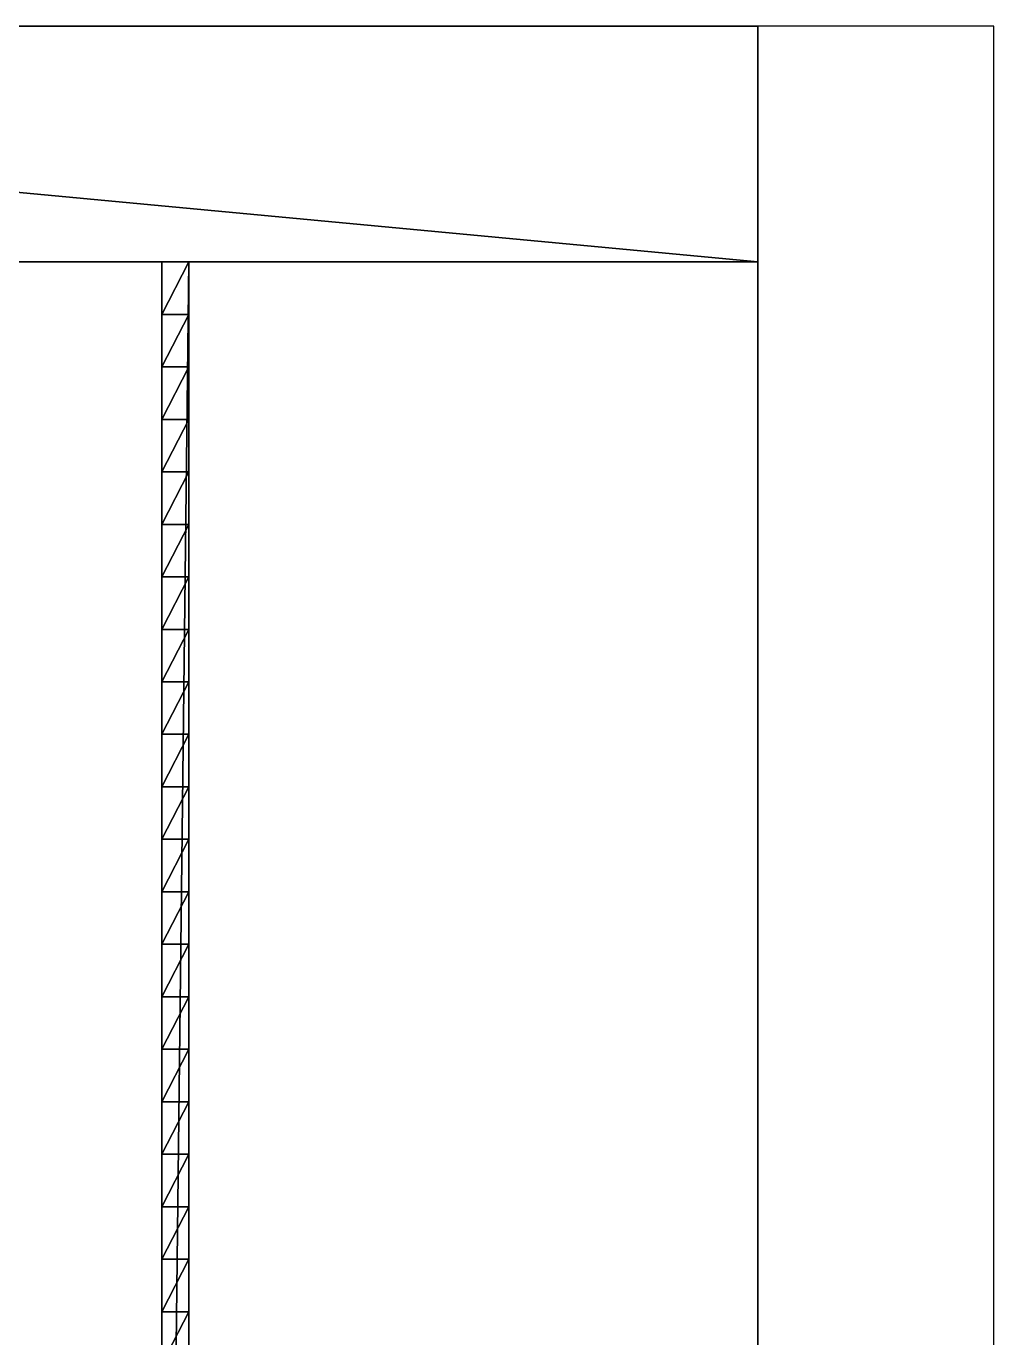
# Model space of a CAD drawing. Extents: x -275 to 275, y -480 to 0.
# Drawn here: x 96.5 to 275, y -242.1 to 0 of the extents above; entities that cross this region are included whole.
import ezdxf

# ---------------------------------------------------------------- set-up
doc = ezdxf.new("R2010")
doc.units = 0
doc.layers.get('0').update_dxf_attribs({"linetype": 'CONTINUOUS'})
doc.layers.add('BRANCO', color=7, linetype='CONTINUOUS')

msp = doc.modelspace()

# ---------------------------------------------------------------- linework, layer by layer
at = {"linetype": 'CONTINUOUS'}
msp.add_3dface([(231.523, 0), (231.523, -470), (275.023, -470), (275.023, 0)], dxfattribs=at)
at = {"layer": 'BRANCO'}
for points in [[(231.523, -43.5), (-231.523, 0), (-231.6568, -43.5), (231.523, -43.5)], [(231.523, 0), (-231.523, 0), (231.523, -43.5), (231.523, 0)], [(-231.523, 0), (231.523, 0), (231.523, -43.5), (-231.523, 0)], [(-231.523, 0), (231.523, -43.5), (-231.5191, -43.5), (-231.523, 0)], [(-231.6568, -43.5), (-231.6568, -43.5, -74), (231.523, -43.5, -74), (-231.6568, -43.5)], [(-231.6568, -43.5), (231.523, -43.5, -74), (231.523, -43.5), (-231.6568, -43.5)], [(-231.4779, -43.5, -74), (-231.4779, -470, -74), (231.523, -470, -74), (-231.4779, -43.5, -74)], [(-231.4779, -43.5, -74), (231.523, -470, -74), (231.523, -43.5, -74), (-231.4779, -43.5, -74)], [(121.523, -53.19, -21.84065), (121.523, -43.5, -23.99706), (121.523, -53.19, -73.99706), (121.523, -53.19, -21.84065)], [(121.523, -53.19, -73.99706), (121.523, -43.5, -23.99706), (121.523, -43.5, -73.99706), (121.523, -53.19, -73.99706)], [(126.523, -43.5, -23.99706), (121.523, -43.5, -23.99706), (121.523, -43.5, -73.99706), (126.523, -43.5, -23.99706)], [(126.523, -43.5, -23.99706), (121.523, -43.5, -73.99706), (126.523, -43.5, -73.99706), (126.523, -43.5, -23.99706)], [(126.523, -43.5, -23.99706), (121.523, -43.5, -23.99706), (121.523, -53.19, -21.84065), (126.523, -43.5, -23.99706)], [(126.523, -43.5, -23.99706), (121.523, -53.19, -21.84065), (126.523, -53.19, -21.84065), (126.523, -43.5, -23.99706)], [(121.523, -470, -73.99706), (126.523, -470, -73.99706), (126.523, -43.5, -73.99706), (121.523, -470, -73.99706)], [(121.523, -470, -73.99706), (126.523, -43.5, -73.99706), (121.523, -43.5, -73.99706), (121.523, -470, -73.99706)], [(126.523, -43.5, -23.99706), (126.523, -53.19, -21.84065), (126.523, -53.19, -73.99706), (126.523, -43.5, -23.99706)], [(126.523, -43.5, -23.99706), (126.523, -53.19, -73.99706), (126.523, -43.5, -73.99706), (126.523, -43.5, -23.99706)], [(231.523, -470), (231.523, -43.5), (231.523, -470, -74), (231.523, -470)], [(231.523, -470, -74), (231.523, -43.5), (231.523, -43.5, -74), (231.523, -470, -74)], [(121.523, -62.88, -19.78912), (121.523, -53.19, -21.84065), (121.523, -62.88, -73.99706), (121.523, -62.88, -19.78912)], [(121.523, -62.88, -73.99706), (121.523, -53.19, -21.84065), (121.523, -53.19, -73.99706), (121.523, -62.88, -73.99706)], [(126.523, -53.19, -21.84065), (121.523, -53.19, -21.84065), (121.523, -62.88, -19.78912), (126.523, -53.19, -21.84065)], [(126.523, -53.19, -21.84065), (121.523, -62.88, -19.78912), (126.523, -62.88, -19.78912), (126.523, -53.19, -21.84065)], [(126.523, -53.19, -21.84065), (126.523, -62.88, -19.78912), (126.523, -62.88, -73.99706), (126.523, -53.19, -21.84065)], [(126.523, -53.19, -21.84065), (126.523, -62.88, -73.99706), (126.523, -53.19, -73.99706), (126.523, -53.19, -21.84065)], [(121.523, -72.57, -17.84177), (121.523, -62.88, -19.78912), (121.523, -72.57, -73.99706), (121.523, -72.57, -17.84177)], [(121.523, -72.57, -73.99706), (121.523, -62.88, -19.78912), (121.523, -62.88, -73.99706), (121.523, -72.57, -73.99706)], [(126.523, -62.88, -19.78912), (121.523, -62.88, -19.78912), (121.523, -72.57, -17.84177), (126.523, -62.88, -19.78912)], [(126.523, -62.88, -19.78912), (121.523, -72.57, -17.84177), (126.523, -72.57, -17.84177), (126.523, -62.88, -19.78912)], [(126.523, -62.88, -19.78912), (126.523, -72.57, -17.84177), (126.523, -72.57, -73.99706), (126.523, -62.88, -19.78912)], [(126.523, -62.88, -19.78912), (126.523, -72.57, -73.99706), (126.523, -62.88, -73.99706), (126.523, -62.88, -19.78912)], [(121.523, -82.26, -15.99797), (121.523, -72.57, -17.84177), (121.523, -82.26, -73.99706), (121.523, -82.26, -15.99797)], [(121.523, -82.26, -73.99706), (121.523, -72.57, -17.84177), (121.523, -72.57, -73.99706), (121.523, -82.26, -73.99706)], [(126.523, -72.57, -17.84177), (121.523, -72.57, -17.84177), (121.523, -82.26, -15.99797), (126.523, -72.57, -17.84177)], [(126.523, -72.57, -17.84177), (121.523, -82.26, -15.99797), (126.523, -82.26, -15.99797), (126.523, -72.57, -17.84177)], [(126.523, -72.57, -17.84177), (126.523, -82.26, -15.99797), (126.523, -82.26, -73.99706), (126.523, -72.57, -17.84177)], [(126.523, -72.57, -17.84177), (126.523, -82.26, -73.99706), (126.523, -72.57, -73.99706), (126.523, -72.57, -17.84177)], [(121.523, -91.95, -14.2571), (121.523, -82.26, -15.99797), (121.523, -91.95, -73.99706), (121.523, -91.95, -14.2571)], [(121.523, -91.95, -73.99706), (121.523, -82.26, -15.99797), (121.523, -82.26, -73.99706), (121.523, -91.95, -73.99706)], [(126.523, -82.26, -15.99797), (121.523, -82.26, -15.99797), (121.523, -91.95, -14.2571), (126.523, -82.26, -15.99797)], [(126.523, -82.26, -15.99797), (121.523, -91.95, -14.2571), (126.523, -91.95, -14.2571), (126.523, -82.26, -15.99797)], [(126.523, -82.26, -15.99797), (126.523, -91.95, -14.2571), (126.523, -91.95, -73.99706), (126.523, -82.26, -15.99797)], [(126.523, -82.26, -15.99797), (126.523, -91.95, -73.99706), (126.523, -82.26, -73.99706), (126.523, -82.26, -15.99797)], [(121.523, -101.64, -12.6186), (121.523, -91.95, -14.2571), (121.523, -101.64, -73.99706), (121.523, -101.64, -12.6186)], [(121.523, -101.64, -73.99706), (121.523, -91.95, -14.2571), (121.523, -91.95, -73.99706), (121.523, -101.64, -73.99706)], [(126.523, -91.95, -14.2571), (121.523, -91.95, -14.2571), (121.523, -101.64, -12.6186), (126.523, -91.95, -14.2571)], [(126.523, -91.95, -14.2571), (121.523, -101.64, -12.6186), (126.523, -101.64, -12.6186), (126.523, -91.95, -14.2571)], [(126.523, -91.95, -14.2571), (126.523, -101.64, -12.6186), (126.523, -101.64, -73.99706), (126.523, -91.95, -14.2571)], [(126.523, -91.95, -14.2571), (126.523, -101.64, -73.99706), (126.523, -91.95, -73.99706), (126.523, -91.95, -14.2571)], [(121.523, -111.33, -11.08195), (121.523, -101.64, -12.6186), (121.523, -111.33, -73.99706), (121.523, -111.33, -11.08195)], [(121.523, -111.33, -73.99706), (121.523, -101.64, -12.6186), (121.523, -101.64, -73.99706), (121.523, -111.33, -73.99706)], [(126.523, -101.64, -12.6186), (121.523, -101.64, -12.6186), (121.523, -111.33, -11.08195), (126.523, -101.64, -12.6186)], [(126.523, -101.64, -12.6186), (121.523, -111.33, -11.08195), (126.523, -111.33, -11.08195), (126.523, -101.64, -12.6186)], [(126.523, -101.64, -12.6186), (126.523, -111.33, -11.08195), (126.523, -111.33, -73.99706), (126.523, -101.64, -12.6186)], [(126.523, -101.64, -12.6186), (126.523, -111.33, -73.99706), (126.523, -101.64, -73.99706), (126.523, -101.64, -12.6186)], [(121.523, -121.02, -9.64663), (121.523, -111.33, -11.08195), (121.523, -121.02, -73.99706), (121.523, -121.02, -9.64663)], [(121.523, -121.02, -73.99706), (121.523, -111.33, -11.08195), (121.523, -111.33, -73.99706), (121.523, -121.02, -73.99706)], [(126.523, -111.33, -11.08195), (121.523, -111.33, -11.08195), (121.523, -121.02, -9.64663), (126.523, -111.33, -11.08195)], [(126.523, -111.33, -11.08195), (121.523, -121.02, -9.64663), (126.523, -121.02, -9.64663), (126.523, -111.33, -11.08195)], [(126.523, -111.33, -11.08195), (126.523, -121.02, -9.64663), (126.523, -121.02, -73.99706), (126.523, -111.33, -11.08195)], [(126.523, -111.33, -11.08195), (126.523, -121.02, -73.99706), (126.523, -111.33, -73.99706), (126.523, -111.33, -11.08195)], [(121.523, -130.71, -8.312201), (121.523, -121.02, -9.64663), (121.523, -130.71, -73.99706), (121.523, -130.71, -8.312201)], [(121.523, -130.71, -73.99706), (121.523, -121.02, -9.64663), (121.523, -121.02, -73.99706), (121.523, -130.71, -73.99706)], [(126.523, -121.02, -9.64663), (121.523, -121.02, -9.64663), (121.523, -130.71, -8.312201), (126.523, -121.02, -9.64663)], [(126.523, -121.02, -9.64663), (121.523, -130.71, -8.312201), (126.523, -130.71, -8.312201), (126.523, -121.02, -9.64663)], [(126.523, -121.02, -9.64663), (126.523, -130.71, -8.312201), (126.523, -130.71, -73.99706), (126.523, -121.02, -9.64663)], [(126.523, -121.02, -9.64663), (126.523, -130.71, -73.99706), (126.523, -121.02, -73.99706), (126.523, -121.02, -9.64663)], [(121.523, -140.4, -7.078232), (121.523, -130.71, -8.211315), (121.523, -140.4, -73.99706), (121.523, -140.4, -7.078232)], [(121.523, -140.4, -73.99706), (121.523, -130.71, -8.211315), (121.523, -130.71, -73.99706), (121.523, -140.4, -73.99706)], [(126.523, -130.71, -8.211315), (121.523, -130.71, -8.211315), (121.523, -140.4, -7.078232), (126.523, -130.71, -8.211315)], [(126.523, -130.71, -8.211315), (121.523, -140.4, -7.078232), (126.523, -140.4, -7.078232), (126.523, -130.71, -8.211315)], [(126.523, -130.71, -8.211315), (126.523, -140.4, -7.078232), (126.523, -140.4, -73.99706), (126.523, -130.71, -8.211315)], [(126.523, -130.71, -8.211315), (126.523, -140.4, -73.99706), (126.523, -130.71, -73.99706), (126.523, -130.71, -8.211315)], [(121.523, -150.09, -5.944335), (121.523, -140.4, -7.078232), (121.523, -150.09, -73.99706), (121.523, -150.09, -5.944335)], [(121.523, -150.09, -73.99706), (121.523, -140.4, -7.078232), (121.523, -140.4, -73.99706), (121.523, -150.09, -73.99706)], [(126.523, -140.4, -7.078232), (121.523, -140.4, -7.078232), (121.523, -150.09, -5.944335), (126.523, -140.4, -7.078232)], [(126.523, -140.4, -7.078232), (121.523, -150.09, -5.944335), (126.523, -150.09, -5.944335), (126.523, -140.4, -7.078232)], [(126.523, -140.4, -7.078232), (126.523, -150.09, -5.944335), (126.523, -150.09, -73.99706), (126.523, -140.4, -7.078232)], [(126.523, -140.4, -7.078232), (126.523, -150.09, -73.99706), (126.523, -140.4, -73.99706), (126.523, -140.4, -7.078232)], [(121.523, -159.78, -4.910151), (121.523, -150.09, -5.944335), (121.523, -159.78, -73.99706), (121.523, -159.78, -4.910151)], [(121.523, -159.78, -73.99706), (121.523, -150.09, -5.944335), (121.523, -150.09, -73.99706), (121.523, -159.78, -73.99706)], [(126.523, -150.09, -5.944335), (121.523, -150.09, -5.944335), (121.523, -159.78, -4.910151), (126.523, -150.09, -5.944335)], [(126.523, -150.09, -5.944335), (121.523, -159.78, -4.910151), (126.523, -159.78, -4.910151), (126.523, -150.09, -5.944335)], [(126.523, -150.09, -5.944335), (126.523, -159.78, -4.910151), (126.523, -159.78, -73.99706), (126.523, -150.09, -5.944335)], [(126.523, -150.09, -5.944335), (126.523, -159.78, -73.99706), (126.523, -150.09, -73.99706), (126.523, -150.09, -5.944335)], [(121.523, -169.47, -3.975359), (121.523, -159.78, -4.910151), (121.523, -169.47, -73.99706), (121.523, -169.47, -3.975359)], [(121.523, -169.47, -73.99706), (121.523, -159.78, -4.910151), (121.523, -159.78, -73.99706), (121.523, -169.47, -73.99706)], [(126.523, -159.78, -4.910151), (121.523, -159.78, -4.910151), (121.523, -169.47, -3.975359), (126.523, -159.78, -4.910151)], [(126.523, -159.78, -4.910151), (121.523, -169.47, -3.975359), (126.523, -169.47, -3.975359), (126.523, -159.78, -4.910151)], [(126.523, -159.78, -4.910151), (126.523, -169.47, -3.975359), (126.523, -169.47, -73.99706), (126.523, -159.78, -4.910151)], [(126.523, -159.78, -4.910151), (126.523, -169.47, -73.99706), (126.523, -159.78, -73.99706), (126.523, -159.78, -4.910151)], [(121.523, -179.16, -3.139665), (121.523, -169.47, -3.975359), (121.523, -179.16, -73.99706), (121.523, -179.16, -3.139665)], [(121.523, -179.16, -73.99706), (121.523, -169.47, -3.975359), (121.523, -169.47, -73.99706), (121.523, -179.16, -73.99706)], [(126.523, -169.47, -3.975359), (121.523, -169.47, -3.975359), (121.523, -179.16, -3.139665), (126.523, -169.47, -3.975359)], [(126.523, -169.47, -3.975359), (121.523, -179.16, -3.139665), (126.523, -179.16, -3.139665), (126.523, -169.47, -3.975359)], [(126.523, -169.47, -3.975359), (126.523, -179.16, -3.139665), (126.523, -179.16, -73.99706), (126.523, -169.47, -3.975359)], [(126.523, -169.47, -3.975359), (126.523, -179.16, -73.99706), (126.523, -169.47, -73.99706), (126.523, -169.47, -3.975359)], [(121.523, -188.85, -2.402812), (121.523, -179.16, -3.139665), (121.523, -188.85, -73.99706), (121.523, -188.85, -2.402812)], [(121.523, -188.85, -73.99706), (121.523, -179.16, -3.139665), (121.523, -179.16, -73.99706), (121.523, -188.85, -73.99706)], [(126.523, -179.16, -3.139665), (121.523, -179.16, -3.139665), (121.523, -188.85, -2.402812), (126.523, -179.16, -3.139665)], [(126.523, -179.16, -3.139665), (121.523, -188.85, -2.402812), (126.523, -188.85, -2.402812), (126.523, -179.16, -3.139665)], [(126.523, -179.16, -3.139665), (126.523, -188.85, -2.402812), (126.523, -188.85, -73.99706), (126.523, -179.16, -3.139665)], [(126.523, -179.16, -3.139665), (126.523, -188.85, -73.99706), (126.523, -179.16, -73.99706), (126.523, -179.16, -3.139665)], [(121.523, -198.54, -1.764569), (121.523, -188.85, -2.402812), (121.523, -198.54, -73.99706), (121.523, -198.54, -1.764569)], [(121.523, -198.54, -73.99706), (121.523, -188.85, -2.402812), (121.523, -188.85, -73.99706), (121.523, -198.54, -73.99706)], [(126.523, -188.85, -2.402812), (121.523, -188.85, -2.402812), (121.523, -198.54, -1.764569), (126.523, -188.85, -2.402812)], [(126.523, -188.85, -2.402812), (121.523, -198.54, -1.764569), (126.523, -198.54, -1.764569), (126.523, -188.85, -2.402812)], [(126.523, -188.85, -2.402812), (126.523, -198.54, -1.764569), (126.523, -198.54, -73.99706), (126.523, -188.85, -2.402812)], [(126.523, -188.85, -2.402812), (126.523, -198.54, -73.99706), (126.523, -188.85, -73.99706), (126.523, -188.85, -2.402812)], [(121.523, -208.23, -1.224741), (121.523, -198.54, -1.764569), (121.523, -208.23, -73.99706), (121.523, -208.23, -1.224741)], [(121.523, -208.23, -73.99706), (121.523, -198.54, -1.764569), (121.523, -198.54, -73.99706), (121.523, -208.23, -73.99706)], [(126.523, -198.54, -1.764569), (121.523, -198.54, -1.764569), (121.523, -208.23, -1.224741), (126.523, -198.54, -1.764569)], [(126.523, -198.54, -1.764569), (121.523, -208.23, -1.224741), (126.523, -208.23, -1.224741), (126.523, -198.54, -1.764569)], [(126.523, -198.54, -1.764569), (126.523, -208.23, -1.224741), (126.523, -208.23, -73.99706), (126.523, -198.54, -1.764569)], [(126.523, -198.54, -1.764569), (126.523, -208.23, -73.99706), (126.523, -198.54, -73.99706), (126.523, -198.54, -1.764569)], [(121.523, -217.92, -0.78316), (121.523, -208.23, -1.224741), (121.523, -217.92, -73.99706), (121.523, -217.92, -0.78316)], [(121.523, -217.92, -73.99706), (121.523, -208.23, -1.224741), (121.523, -208.23, -73.99706), (121.523, -217.92, -73.99706)], [(126.523, -208.23, -1.224741), (121.523, -208.23, -1.224741), (121.523, -217.92, -0.78316), (126.523, -208.23, -1.224741)], [(126.523, -208.23, -1.224741), (121.523, -217.92, -0.78316), (126.523, -217.92, -0.78316), (126.523, -208.23, -1.224741)], [(126.523, -208.23, -1.224741), (126.523, -217.92, -0.78316), (126.523, -217.92, -73.99706), (126.523, -208.23, -1.224741)], [(126.523, -208.23, -1.224741), (126.523, -217.92, -73.99706), (126.523, -208.23, -73.99706), (126.523, -208.23, -1.224741)], [(121.523, -227.61, -0.34158), (121.523, -217.92, -0.78316), (121.523, -227.61, -73.99706), (121.523, -227.61, -0.34158)], [(121.523, -227.61, -73.99706), (121.523, -217.92, -0.78316), (121.523, -217.92, -73.99706), (121.523, -227.61, -73.99706)], [(126.523, -217.92, -0.78316), (121.523, -217.92, -0.78316), (121.523, -227.61, -0.34158), (126.523, -217.92, -0.78316)], [(126.523, -217.92, -0.78316), (121.523, -227.61, -0.34158), (126.523, -227.61, -0.34158), (126.523, -217.92, -0.78316)], [(126.523, -217.92, -0.78316), (126.523, -227.61, -0.34158), (126.523, -227.61, -73.99706), (126.523, -217.92, -0.78316)], [(126.523, -217.92, -0.78316), (126.523, -227.61, -73.99706), (126.523, -217.92, -73.99706), (126.523, -217.92, -0.78316)], [(121.523, -237.3, -0.194232), (121.523, -227.61, -0.34158), (121.523, -237.3, -73.99706), (121.523, -237.3, -0.194232)], [(121.523, -237.3, -73.99706), (121.523, -227.61, -0.34158), (121.523, -227.61, -73.99706), (121.523, -237.3, -73.99706)], [(126.523, -227.61, -0.34158), (121.523, -227.61, -0.34158), (121.523, -237.3, -0.194232), (126.523, -227.61, -0.34158)], [(126.523, -227.61, -0.34158), (121.523, -237.3, -0.194232), (126.523, -237.3, -0.194232), (126.523, -227.61, -0.34158)], [(126.523, -227.61, -0.34158), (126.523, -237.3, -0.194232), (126.523, -237.3, -73.99706), (126.523, -227.61, -0.34158)], [(126.523, -227.61, -0.34158), (126.523, -237.3, -73.99706), (126.523, -227.61, -73.99706), (126.523, -227.61, -0.34158)], [(121.523, -246.99, -0.046702), (121.523, -237.3, -0.194232), (121.523, -246.99, -73.99706), (121.523, -246.99, -0.046702)], [(121.523, -246.99, -73.99706), (121.523, -237.3, -0.194232), (121.523, -237.3, -73.99706), (121.523, -246.99, -73.99706)], [(126.523, -237.3, -0.194232), (121.523, -237.3, -0.194232), (121.523, -246.99, -0.046702), (126.523, -237.3, -0.194232)], [(126.523, -237.3, -0.194232), (121.523, -246.99, -0.046702), (126.523, -246.99, -0.046702), (126.523, -237.3, -0.194232)], [(126.523, -237.3, -0.194232), (126.523, -246.99, -0.046702), (126.523, -246.99, -73.99706), (126.523, -237.3, -0.194232)], [(126.523, -237.3, -0.194232), (126.523, -246.99, -73.99706), (126.523, -237.3, -73.99706), (126.523, -237.3, -0.194232)]]:
    msp.add_3dface(points, dxfattribs=at)

doc.saveas('drawing.dxf')
